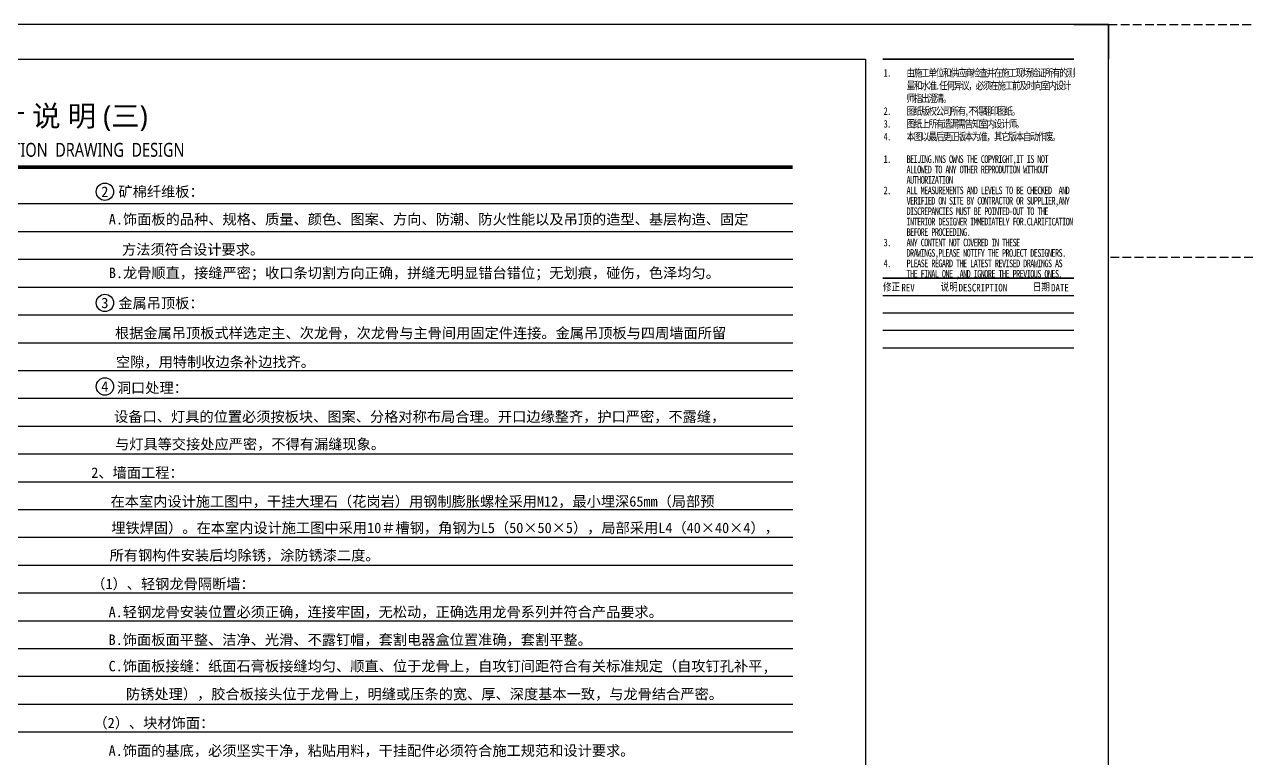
# Paper-space layout '布局' of a CAD drawing. Header units: millimetres. Extents: x -7887 to 894, y 542 to 1297.
# Drawn here: x -4908.7 to -4556.6, y 751.1 to 962.3 of the extents above; entities that cross this region are included whole.
import ezdxf
from ezdxf.enums import TextEntityAlignment as Align

# ---------------------------------------------------------------- set-up
doc = ezdxf.new("R2010")
doc.units = ezdxf.units.MM
doc.header["$LTSCALE"] = 10
doc.linetypes.add('DASH', pattern=[0.35, 0.25, -0.1])
for name, color, linetype in [('008-顶面文字标注', 3, 'Continuous'), ('AXIS_TEXT', 7, 'Continuous'), ('BJ-材料文字索引', 136, 'DASH'), ('ID_Anno_Dims', 3, 'Continuous'), ('ID_Elev_Pen 8', 8, 'Continuous'), ('Lm-text', 2, 'Continuous'), ('NW-01-尺寸标注', 252, 'Continuous'), ('T-TTLB-1', 1, 'Continuous')]:
    doc.layers.add(name, color=color, linetype=linetype)
doc.layers.add('TXT【文字】', color=42, linetype='Continuous', lineweight=0)
doc.styles.add('!PYH.V2008_note', font='')
doc.styles.add('宋体', font='', dxfattribs={"width": 0.8})
doc.styles.add('黑体', font='', dxfattribs={"width": 0.8, "height": 3})
doc.styles.get('!PYH.V2008_note').set_extended_font_data('SimSun')
doc.styles.get('宋体').set_extended_font_data('SimSun')
doc.styles.get('黑体').set_extended_font_data('Microsoft YaHei')

# ---------------------------------------------------------------- blocks, each defined once
blk = doc.blocks.new('A$C199930ED')
at = {"layer": 'Lm-text'}
blk.add_circle((0, 2.5), 2.5, dxfattribs=at)
at = {"layer": 'Lm-text', "style": '!PYH.V2008_note', "width": 0.983256}
blk.add_attdef('1', text='', height=3, dxfattribs=at).set_placement((-1.07, 1), (1.04, 1), align=Align.FIT)
blk = doc.blocks.new('wenzige')
at = {"layer": 'Defpoints', "color": 250}
for points in [[(230483.26, 27936.72), (230940.44, 27936.72)], [(230483.26, 27928.72), (230940.44, 27928.72)], [(230483.26, 27920.72), (230940.44, 27920.72)], [(230483.26, 27912.72), (230940.44, 27912.72)], [(230483.26, 27904.72), (230940.44, 27904.72)], [(230483.26, 27896.72), (230940.44, 27896.72)], [(230483.26, 27888.72), (230940.44, 27888.72)], [(230483.26, 27880.72), (230940.44, 27880.72)], [(230483.26, 27872.72), (230940.44, 27872.72)], [(230483.26, 27864.72), (230940.44, 27864.72)], [(230483.26, 27856.72), (230940.44, 27856.72)], [(230483.26, 27848.72), (230940.44, 27848.72)], [(230483.26, 27840.72), (230940.44, 27840.72)], [(230483.26, 27832.72), (230940.44, 27832.72)], [(230483.26, 27824.72), (230940.44, 27824.72)], [(230483.26, 27816.72), (230940.44, 27816.72)], [(230483.26, 27808.72), (230940.44, 27808.72)], [(230483.26, 27800.72), (230940.44, 27800.72)], [(230483.26, 27792.72), (230940.44, 27792.72)], [(230483.26, 27784.72), (230940.44, 27784.72)]]:
    blk.add_lwpolyline(points, dxfattribs=at)
blk = doc.blocks.new('11111')
at = {"color": 1, "const_width": 0.5}
for points in [[(3716.32, 6139.96), (3771.32, 6139.96)], [(3716.32, 6076.96), (3771.32, 6076.96)]]:
    blk.add_lwpolyline(points, dxfattribs=at)
at = {"layer": 'AXIS_TEXT', "color": 8}
for points in [[(3716.32, 6071.96), (3771.32, 6071.96)], [(3716.32, 6066.96), (3771.32, 6066.96)], [(3716.32, 6061.96), (3771.32, 6061.96)], [(3716.32, 6056.96), (3771.32, 6056.96)]]:
    blk.add_lwpolyline(points, dxfattribs=at)
at = {"layer": 'ID_Anno_Dims', "color": 8}
blk.add_lwpolyline([(3771.32, 6149.96), (3781.32, 6149.96), (3781.32, 6139.96)], dxfattribs=at)
at = {"layer": 'T-TTLB-1'}
blk.add_lwpolyline([(3212.32, 6139.96), (3711.32, 6139.96), (3711.32, 5739.96), (3212.32, 5739.96)], close=True, dxfattribs=at)
at = {"layer": 'AXIS_TEXT', "color": 8, "style": '宋体', "width": 0.849286}
for s, p in [('REV', (3721.69, 6073.13)), ('DESCRIPTION', (3738.13, 6073.13)), ('DATE', (3764.77, 6073.13))]:
    blk.add_text(s, height=2.2, dxfattribs=at).set_placement(p)
at = {"layer": 'AXIS_TEXT', "color": 4, "char_height": 2.2, "width": 55, "attachment_point": 1, "style": '宋体'}
for s, insert in [('\\pi-6.6,l6.6,t6.6;{\\T0.8;1.^I由施工单位和供应商检查并在施工现场验证所有的测量和水准.任何异议，必须在施工前及时向室内设计师指出澄清。\\P2.^I图纸版权公司所有,不得翻印图纸。\\P3.^I图纸上所有遗漏需告知室内设计师。\\P4.^I本图以最后更正版本为准，其它版本自动作废。}', (3716.55, 6137.14)), ('{\\fSimSun|b0|i0|c134|p2;修正\\fﾲﾨﾲﾨﾺﾆﾼﾚﾺￚ|b0|i0|c136|p1;    }', (3716.37, 6075.56)), ('{\\fSimSun|b0|i0|c134|p2;说明\\fﾲﾨﾲﾨﾺﾆﾼﾚﾺￚ|b0|i0|c136|p1;    }', (3732.97, 6075.56)), ('{\\fSimSun|b0|i0|c134|p2;日期\\fﾲﾨﾲﾨﾺﾆﾼﾚﾺￚ|b0|i0|c136|p1;    }', (3759.5, 6075.56))]:
    blk.add_mtext(s, dxfattribs=dict(at, insert=insert))
at = {"layer": 'AXIS_TEXT', "color": 8, "insert": (3716.54, 6112.33), "char_height": 2.2, "width": 55, "attachment_point": 1, "line_spacing_factor": 0.818182, "style": '宋体'}
blk.add_mtext('\\pi-6.6,l6.6,t6.6;{\\T0.8;1.^IBEIJING.NNS OWNS THE COPYRIGHT,IT IS NOT ALLOWED TO ANY OTHER REPRODUTION WITHOUT AUTHORIZATION\\P2.^IALL MEASUREMENTS AND LEVELS TO BE CHECKED  AND VERIFIED ON SITE BY CONTRACTOR OR SUPPLIER,ANY DISCREPANCIES MUST BE POINTED-OUT TO THE INTERIOR DESIGNER IMMEDIATELY FOR.CLARIFICATION BEFORE PROCEEDING.\\P3.^IANY CONTENT NOT COVERED IN THESE DRAWINGS,PLEASE NOTIFY THE PROJECT DESIGNERS.\\P4.^IPLEASE REGARD THE LATEST REVISED DRAWINGS AS THE FINAL ONE ,AND IGNORE THE PREVIOUS ONES.}', dxfattribs=at)

psp = doc.layouts.new('布局')

# ---------------------------------------------------------------- linework, layer by layer
at = {"layer": '008-顶面文字标注', "color": 8}
psp.add_lwpolyline([(-5190.605, 542.276), (-4596.605, 542.276), (-4596.605, 962.276), (-5190.605, 962.276)], close=True, dxfattribs=at)
at = {"layer": 'BJ-材料文字索引'}
psp.add_lwpolyline([(-4596.605, 962.276), (-4516.605, 962.276), (-4516.605, 895.183), (-4596.605, 895.183)], close=True, dxfattribs=at)
at = {"layer": 'ID_Elev_Pen 8', "color": 147, "linetype": 'Continuous', "const_width": 1}
psp.add_lwpolyline([(-5144.696, 921.216), (-4687.515, 921.216)], dxfattribs=at)

# ---------------------------------------------------------------- block references
at = {"color": 77}
for p, values in [((-4885.573, 911.648, 249.931), {'1': '2'}), ((-4885.573, 879.662, 249.931), {'1': '3'}), ((-4885.573, 855.607, 249.931), {'1': '4'})]:
    psp.add_blockref('A$C199930ED', p, dxfattribs=at).add_auto_attribs(values)
at = {"layer": 'Defpoints'}
psp.add_blockref('wenzige', (-235627.952, -27026.005), dxfattribs=at)
at = {"layer": 'NW-01-尺寸标注', "linetype": 'ByBlock'}
psp.add_blockref('11111', (-8377.926, -5187.687), dxfattribs=at)

# ---------------------------------------------------------------- texts
at = {"color": 77, "style": '!PYH.V2008_note'}
for s, p in [('矿棉纤维板：', (-4881.666, 912.669, 249.931)), ('A.饰面板的品种、规格、质量、颜色、图案、方向、防潮、防火性能以及吊顶的造型、基层构造、固定', (-4884.447, 904.73, 124.965)), ('方法须符合设计要求。', (-4880.654, 896.024, 124.965)), ('B.龙骨顺直，接缝严密；收口条切割方向正确，拼缝无明显错台错位；无划痕，碰伤，色泽均匀。', (-4884.447, 889.295, 124.965)), ('金属吊顶板：', (-4881.704, 880.58, 249.931)), ('根据金属吊顶板式样选定主、次龙骨，次龙骨与主骨间用固定件连接。金属吊顶板与四周墙面所留', (-4882.669, 871.994, 124.965)), ('空隙，用特制收边条补边找齐。', (-4882.38, 863.68, 124.965)), ('洞口处理：', (-4882.141, 856.229, 249.931)), ('设备口、灯具的位置必须按板块、图案、分格对称布局合理。开口边缘整齐，护口严密，不露缝，', (-4882.912, 847.93, 124.965)), ('与灯具等交接处应严密，不得有漏缝现象。', (-4882.654, 840.02, 124.965)), ('2、墙面工程：', (-4889.494, 831.817, 124.965)), ('在本室内设计施工图中，干挂大理石（花岗岩）用钢制膨胀螺栓采用M12，最小埋深65mm（局部预', (-4883.947, 823.529, 249.931)), ('埋铁焊固）。在本室内设计施工图中采用10＃槽钢，角钢为L5（50×50×5），局部采用L4（40×40×4），', (-4883.739, 815.932, 249.931)), ('所有钢构件安装后均除锈，涂防锈漆二度。', (-4884.226, 808.039, 124.965)), ('（1）、轻钢龙骨隔断墙：', (-4889.494, 799.805, 124.965)), ('A.轻钢龙骨安装位置必须正确，连接牢固，无松动，正确选用龙骨系列并符合产品要求。', (-4884.497, 791.726, 249.931)), ('B.饰面板面平整、洁净、光滑、不露钉帽，套割电器盒位置准确，套割平整。', (-4884.497, 783.744, 249.931)), ('C.饰面板接缝：纸面石膏板接缝均匀、顺直、位于龙骨上，自攻钉间距符合有关标准规定（自攻钉孔补平,', (-4884.497, 776.153, 249.931)), ('防锈处理），胶合板接头位于龙骨上，明缝或压条的宽、厚、深度基本一致，与龙骨结合严密。', (-4879.495, 768.098, 249.931)), ('（2）、块材饰面：', (-4888.869, 759.793, 249.931)), ('A.饰面的基底，必须坚实干净，粘贴用料，干挂配件必须符合施工规范和设计要求。', (-4884.497, 751.829, 249.931))]:
    psp.add_text(s, height=3, dxfattribs=at).set_placement(p)
at = {"layer": 'TXT【文字】', "style": '黑体'}
psp.add_text('施 工 图 设 计 说 明 (三)', height=6, dxfattribs=at).set_placement((-4915.403, 935.741), align=Align.MIDDLE)
at = {"layer": 'TXT【文字】', "style": '黑体', "width": 0.8}
psp.add_text('DESCRIPTION  OF  CONSTRUCTION  DRAWING  DESIGN', height=4, dxfattribs=at).set_placement((-4916.751, 926.206), align=Align.MIDDLE_CENTER)

doc.saveas('drawing.dxf')
